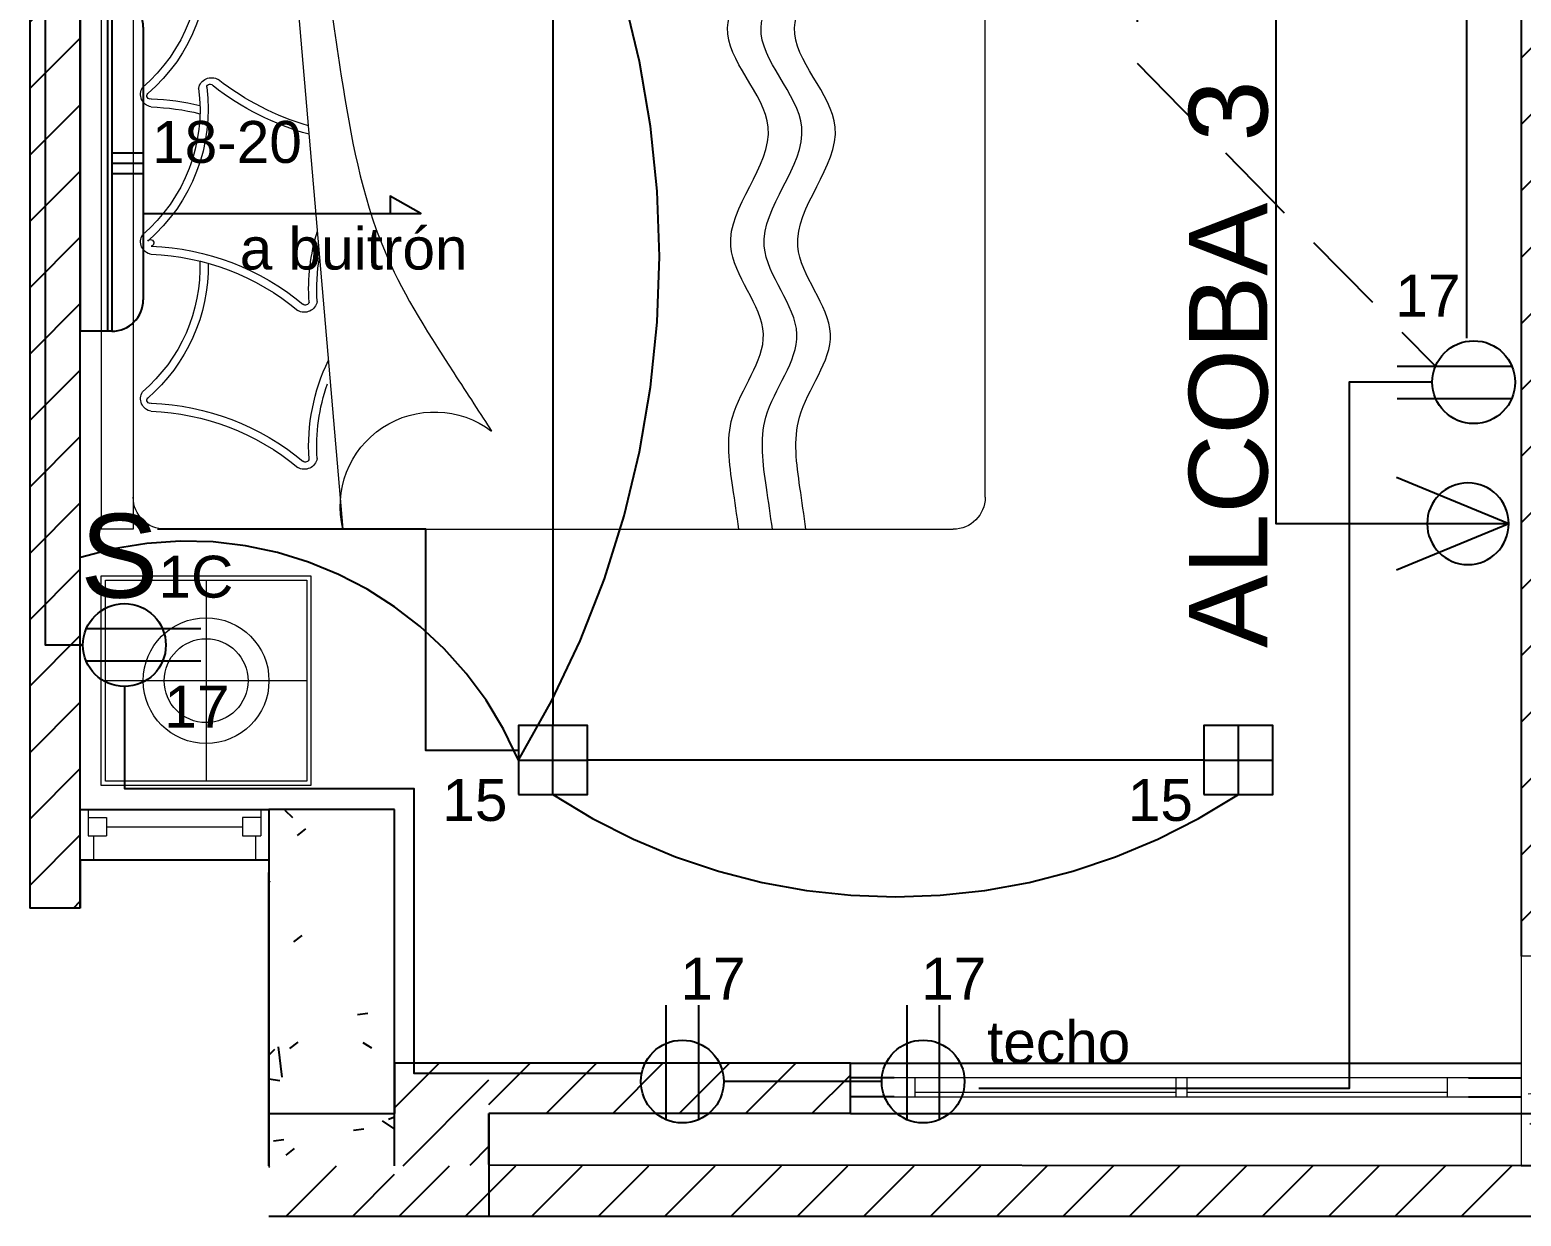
# Model space of a CAD drawing. Header units: inches. Extents: x 131 to 82119, y 71 to 16923.
# Drawn here: x 375.052 to 378.609, y 117.818 to 120.647 of the extents above; entities that cross this region are included whole.
import ezdxf
from ezdxf.enums import TextEntityAlignment as Align

# ---------------------------------------------------------------- set-up
doc = ezdxf.new("R2010")
doc.units = ezdxf.units.IN
doc.header["$MEASUREMENT"] = 0
for name, pattern in [('Dash', [0.006, 0.003, -0.003]), ('HIDDEN', [9.525, 6.35, -3.175]), ('PISO', [0.3, 0.2, -0.1])]:
    doc.linetypes.add(name, pattern=pattern)
for name, color, linetype, lineweight in [('A-GLAZ-____-MCUT', 151, 'Continuous', 18), ('A-GLAZ-____-OTLN', 151, 'Continuous', 18), ('DUCTO-PARED O TECHO', 7, 'Continuous', 25), ('DUCTO-PISO', 7, 'PISO', 25), ('I-FURN-____-OTLN', 30, 'Continuous', 18), ('RED-TELEVISION', 84, 'TELEVISION', 25), ('RED-TELEVISIÓN', 84, 'TELEVISION', 25), ('S-COLS-____-MCUT', 52, 'Continuous', 18), ('S-COLS-____-OTLN', 52, 'Continuous', 18), ('SIMBOLOGIA', 150, 'Continuous', 25), ('SIMBOLOGÍA', 150, 'Continuous', 25)]:
    doc.layers.add(name, color=color, linetype=linetype, lineweight=lineweight)
for name, color, linetype in [('Arquitectonico', 253, 'Continuous'), ('INTERRUPTORES', 6, 'Continuous'), ('LAMPARAS', 20, 'Continuous'), ('Retorno', 5, 'HIDDEN')]:
    doc.layers.add(name, color=color, linetype=linetype)
doc.styles.add('Arial_2', font='arial.ttf', dxfattribs={"height": 0.089295})
doc.styles.get("Standard").update_dxf_attribs({"font": 'arial.ttf'})
doc.linetypes.add('TELEVISION', pattern='A,0.32,-0.13,["TV",Standard,S=0.065,R=0,X=-0.065,Y=-0.0325],-0.13', length=0.58)
pattern_1 = [(45, (392.16384, 133.34242), (-0.07919596, 0.07919596), [])]

# ---------------------------------------------------------------- blocks, each defined once
blk = doc.blocks.new('M_Concrete-Rectangular-Column - Columna Concreto 0_35 x 0_50-V12-ARQ-P2')
at = {"layer": 'S-COLS-____-OTLN'}
h = blk.add_hatch(dxfattribs=at)
h.set_pattern_fill('FP_21', style=0, pattern_type=2)
h.set_pattern_definition([(50, (13.379, 15.154), (0.546432, -0.047308), [0.057, -0.629]), (355, (13.379, 15.154), (-0.105429, 0.57337), [0.046, -0.503]), (100.451, (13.425, 15.15), (0.440955, 0.525708), [0.049, -0.534]), (46.184, (13.379, 15.307), (0.813123, -0.12606), [0.086, -0.943]), (96.636, (13.447, 15.296), (0.711995, 0.742252), [0.073, -0.801]), (351.184, (13.379, 15.307), (0.71223, 0.742616), [0.069, -0.754]), (21, (13.456, 15.269), (0.454985, -0.306292), [0.057, -0.629]), (326, (13.456, 15.269), (0.185766, 0.552594), [0.046, -0.503]), (71.451, (13.494, 15.243), (0.640536, 0.246016), [0.049, -0.534]), (37.5, (13.379, 15.154), (0.009206, 0.2541166), [0.025, -0.472, 0.025, -0.485, -0.505]), (37.5, (13.379, 15.154), (0.009206, 0.2541166), [-1.007, 0.025, -0.48]), (7.5, (13.379, 15.154), (0.2004608, 0.3007382), [0.025, -0.266, 0.025, -0.46, -0.192]), (7.5, (13.379, 15.154), (0.2004608, 0.3007382), [-0.776, 0.025, -0.167]), (327.5, (13.209, 15.154), (0.406483, -0.0170776), [0.025, -0.165, 0.025, -0.569, -0.789]), (327.5, (13.209, 15.154), (0.406483, -0.0170776), [-0.785, 0.025, -0.764]), (317.5, (13.133, 15.154), (0.4439987, 0.076008), [0.025, -0.223, 0.025, -0.37, -0.56]), (317.5, (13.133, 15.154), (0.4439987, 0.076008), [-0.642, 0.025, -0.535])])
h.paths.add_polyline_path([(-0.175, -0.25), (0.175, -0.25), (0.175, 0.25), (-0.175, 0.25), (-0.175, -0.13)], flags=0)
at = {"layer": 'S-COLS-____-MCUT'}
for p, q in [((-0.055, 0.25), (-0.175, 0.25)), ((-0.175, 0.25), (-0.175, -0.25)), ((0.175, -0.25), (0.175, -0.13)), ((-0.175, -0.25), (0.175, -0.25))]:
    blk.add_line(p, q, dxfattribs=at)
blk = doc.blocks.new('M_Fixed - 0_45 X 2_60-1888757-ARQ-P2')
at = {"layer": 'A-GLAZ-____-MCUT'}
for p, q in [((-0.225, 0.073), (-0.206, 0.073)), ((-0.206, 0.073), (-0.206, 0.01)), ((0.206, 0.073), (0.206, 0.01)), ((0.2239, 0.073), (0.206, 0.073)), ((-0.206, 0.054), (-0.162, 0.054)), ((-0.162, 0.054), (-0.162, 0.01)), ((0.162, 0.054), (0.162, 0.01)), ((0.206, 0.054), (0.162, 0.054)), ((-0.206, 0.01), (-0.162, 0.01)), ((-0.193, 0.01), (-0.193, -0.047)), ((-0.162, 0.032), (0.162, 0.032)), ((0.162, 0.01), (0.206, 0.01)), ((0.193, 0.01), (0.193, -0.047)), ((-0.225, -0.047), (-0.193, -0.047)), ((0.225, -0.047), (0.193, -0.047))]:
    blk.add_line(p, q, dxfattribs=at)
blk = doc.blocks.new('CAMA DE 1.57')
at = {"layer": 'I-FURN-____-OTLN'}
for p, q in [((3303.355, 1491.157), (3304.955, 1491.157)), ((3303.355, 1491.0808), (3303.355, 1491.157)), ((3304.955, 1491.0808), (3304.955, 1491.157)), ((3303.355, 1491.0808), (3304.955, 1491.0808)), ((3303.355, 1489.125), (3303.355, 1491.0046)), ((3304.955, 1491.0046), (3304.955, 1489.125)), ((3303.355, 1490.7179), (3304.955, 1490.5805)), ((3304.8788, 1489.0488), (3303.4312, 1489.0488))]:
    blk.add_line(p, q, dxfattribs=at)
for centre, radius, start, end in [((3303.4312, 1491.0046), 0.0762, 90, 180), ((3303.6023, 1491.3156), 0.3941, 262.6044, 319.3399), ((3303.9174, 1491.0323), 0.031, 11.394, 121.243), ((3303.9538, 1491.3156), 0.3941, 262.6044, 319.3399), ((3303.9212, 1491.0405), 0.0077, 338.8175, 132.6422), ((3304.2689, 1491.0323), 0.031, 11.394, 121.243), ((3304.3283, 1491.3156), 0.3941, 268.1336, 319.3399), ((3304.6433, 1491.0323), 0.031, 11.394, 121.243), ((3304.6471, 1491.0405), 0.0077, 338.8175, 132.6422), ((3304.8788, 1491.0046), 0.0762, 0, 90), ((3303.6023, 1491.3156), 0.4135, 262.6044, 319.3399), ((3303.9538, 1491.3156), 0.4135, 262.6044, 319.3399), ((3304.5269, 1491.0593), 0.5989, 182.0664, 193.2946), ((3304.5269, 1491.0593), 0.5796, 182.0664, 193.7465), ((3304.2721, 1491.0396), 0.00801, 125.2131, 346.2466), ((3304.8784, 1491.0593), 0.5989, 182.0664, 219.7959), ((3304.8784, 1491.0593), 0.5796, 182.0664, 219.7959), ((3304.3283, 1491.3156), 0.4135, 268.9318, 319.3399), ((3305.2529, 1491.0593), 0.5989, 182.0664, 219.7959), ((3305.2529, 1491.0593), 0.5796, 182.0664, 219.7959), ((3303.5574, 1490.8943), 0.031, 100.7013, 211.609), ((3303.5498, 1490.8974), 0.00818, 94.4896, 244.4234), ((3303.9089, 1490.8943), 0.031, 100.7013, 211.609), ((3303.9013, 1490.8974), 0.00818, 94.4896, 244.4234), ((3303.0313, 1490.4869), 0.6346, 19.0613, 38.0554), ((3303.0313, 1490.4869), 0.6539, 18.3093, 38.0554), ((3303.3828, 1490.4869), 0.6346, 16.1216, 38.0554), ((3303.3828, 1490.4869), 0.6539, 15.4709, 38.0554), ((3304.3829, 1490.1943), 0.4681, 86.296, 107.2201), ((3304.4064, 1490.6727), 0.031, 280.1867, 30.4684), ((3304.4113, 1490.6703), 0.009, 282.0448, 39.1961), ((3304.7573, 1490.1943), 0.4681, 86.296, 116.0094), ((3304.7809, 1490.6727), 0.031, 280.1867, 30.4684), ((3304.7857, 1490.6703), 0.009, 282.0448, 39.1961), ((3304.3829, 1490.1943), 0.4488, 86.296, 100.0081), ((3304.7573, 1490.1943), 0.4488, 86.296, 109.3668), ((3304.9006, 1490.3618), 0.2254, 76.0392, 217.0757), ((3303.4312, 1489.125), 0.0762, 180, 270), ((3304.8788, 1489.125), 0.0762, 270, 0)]:
    blk.add_arc(centre, radius, start, end, dxfattribs=at)
for points, knots in [([(3303.355, 1490.6546), (3303.5285, 1490.6332), (3303.8463, 1490.5934), (3304.2603, 1490.5181), (3304.4711, 1490.3883), (3304.5819, 1490.3163), (3304.5819, 1490.3163), (3304.5819, 1490.3163), (3304.5819, 1490.3163), (3304.6319, 1490.2838), (3304.6819, 1490.2512), (3304.7208, 1490.2259)], [70.755132, 70.755132, 70.755132, 70.755132, 597.255165, 1033.739417, 1347.215247, 1347.215247, 1347.215247, 1347.215249, 1347.215249, 1347.215249, 1488.711878, 1488.711878, 1488.711878, 1488.711878]), ([(3304.955, 1489.6361), (3304.9217, 1489.6409), (3304.8884, 1489.6458), (3304.855, 1489.6506), (3304.7984, 1489.6588), (3304.6703, 1489.6775), (3304.4865, 1489.5149), (3304.2577, 1489.7424), (3304.0069, 1489.4664), (3303.7693, 1489.7462), (3303.5598, 1489.5152), (3303.4228, 1489.6058), (3303.355, 1489.6506)], [-0.098553, -0.098553, -0.098553, -0.098553, 0, 0, 0, 0.167365, 0.378819, 0.602552, 0.899917, 1.156055, 1.376976, 1.593118, 1.593118, 1.593118, 1.593118]), ([(3304.955, 1489.5561), (3304.9217, 1489.5609), (3304.8884, 1489.5658), (3304.855, 1489.5706), (3304.7984, 1489.5788), (3304.6703, 1489.5975), (3304.4865, 1489.4349), (3304.2577, 1489.6624), (3304.0069, 1489.3864), (3303.7693, 1489.6662), (3303.5598, 1489.4352), (3303.4228, 1489.5258), (3303.355, 1489.5706)], [-0.098553, -0.098553, -0.098553, -0.098553, 0, 0, 0, 0.167365, 0.378819, 0.602552, 0.899917, 1.156055, 1.376976, 1.593118, 1.593118, 1.593118, 1.593118]), ([(3304.955, 1489.4762), (3304.9217, 1489.481), (3304.8884, 1489.4858), (3304.855, 1489.4906), (3304.855, 1489.4906), (3304.855, 1489.4906), (3304.855, 1489.4906), (3304.7984, 1489.4988), (3304.6703, 1489.5175), (3304.4865, 1489.3549), (3304.2577, 1489.5824), (3304.0069, 1489.3064), (3303.7693, 1489.5862), (3303.5598, 1489.3552), (3303.4228, 1489.4458), (3303.355, 1489.4906)], [-0.098412, -0.098412, -0.098412, -0.098412, 0, 0, 0, 0, 0, 0, 0.167365, 0.378819, 0.602552, 0.899917, 1.156055, 1.376976, 1.593118, 1.593118, 1.593118, 1.593118])]:
    blk.add_open_spline(points, degree=3, knots=knots, dxfattribs=at)
blk = doc.blocks.new('MESA DE NOCHE')
at = {"layer": 'I-FURN-____-OTLN'}
for p, q in [((3304.8362, 1490.6446), (3305.3362, 1490.6446)), ((3304.8362, 1490.1446), (3304.8362, 1490.6446)), ((3304.8362, 1490.5684), (3304.8362, 1490.6446)), ((3304.8462, 1490.6346), (3305.3262, 1490.6346)), ((3304.8462, 1490.1546), (3304.8462, 1490.6346)), ((3305.0862, 1490.1546), (3305.0862, 1490.6346)), ((3305.3262, 1490.6346), (3305.3262, 1490.1546)), ((3305.3362, 1490.6446), (3305.3362, 1490.1446)), ((3305.3262, 1490.3946), (3304.8462, 1490.3946)), ((3305.3362, 1490.1446), (3304.8362, 1490.1446)), ((3305.3262, 1490.1546), (3304.8462, 1490.1546))]:
    blk.add_line(p, q, dxfattribs=at)
for radius in [0.15, 0.1]:
    blk.add_circle((3305.0862, 1490.3946), radius, dxfattribs=at)
blk = doc.blocks.new('Ventana Tipo A - 1_37 x 2_30-1929752-ARQ-P2')
at = {"layer": 'A-GLAZ-____-MCUT'}
for p, q in [((-0.3088, 0.035), (-0.3588, 0.035)), ((-0.3088, -0.01), (-0.3088, 0.035)), ((0.9612, -0.01), (0.9612, 0.035)), ((1.0112, 0.035), (0.9612, 0.035)), ((-0.3588, -0.01), (-0.3088, -0.01)), ((0.9612, -0.01), (1.0112, -0.01))]:
    blk.add_line(p, q, dxfattribs=at)
at = {"layer": 'A-GLAZ-____-OTLN'}
for p, q in [((0.9612, 0.035), (-0.3088, 0.035)), ((-0.3088, 0), (-0.3088, 0.015)), ((0.3132, 0), (-0.3088, 0)), ((0.9612, 0), (0.3392, 0)), ((-0.3088, -0.01), (0.9612, -0.01))]:
    blk.add_line(p, q, dxfattribs=at)
at = {"layer": 'A-GLAZ-____-OTLN', "linetype": 'Dash'}
for p, q in [((0.3132, 0.035), (0.3132, -0.01)), ((0.3392, 0.035), (0.3392, -0.01))]:
    blk.add_line(p, q, dxfattribs=at)
blk = doc.blocks.new('TOMA')
at = {"layer": 'SIMBOLOGIA'}
for p, q in [((-0.0301, 0.2165), (-0.0301, 0.0062)), ((0.0294, 0.2165), (0.0294, 0.1463)), ((0.0294, 0.1463), (0.0294, 0.0059))]:
    blk.add_line(p, q, dxfattribs=at)
blk.add_circle((0, 0.0761), 0.0761, dxfattribs=at)
blk = doc.blocks.new('TV')
at = {"layer": 'RED-TELEVISION', "linetype": 'Continuous'}
for q in [(-0.2063, 0.0852), (-0.2103, 0), (-0.2063, -0.0852)]:
    blk.add_line((0, 0), q, dxfattribs=at)
blk.add_circle((-0.075, 0), 0.075, dxfattribs=at)
blk = doc.blocks.new('MINISPLIT')
at = {"layer": 'SIMBOLOGÍA'}
for p, q in [((-0.325, 0.15), (0.325, 0.15)), ((-0.025, 0.15), (-0.025, 0.075)), ((0, 0.15), (0, 0.075)), ((0.025, 0.15), (0.025, 0.075)), ((-0.4, 0.075), (-0.4, 0)), ((-0.4, 0.075), (0.4, 0.075)), ((0.4, 0.075), (0.4, 0)), ((-0.4, 0.065), (0.4, 0.065)), ((-0.4, 0), (0.4, 0))]:
    blk.add_line(p, q, dxfattribs=at)
for centre, start, end in [((-0.325, 0.075), 90, 180), ((0.325, 0.075), 0, 90)]:
    blk.add_arc(centre, 0.075, start, end, dxfattribs=at)

msp = doc.modelspace()

# ---------------------------------------------------------------- hatches: boundary and pattern name
at = {"layer": 'Arquitectonico'}
h = msp.add_hatch(dxfattribs=at)
h.set_pattern_fill('FP_1', color=256, angle=360, style=0, pattern_type=2)
h.set_pattern_definition(pattern_1)
h.paths.add_polyline_path([(375.1728, 118.5529), (375.1729, 121.9824), (375.0529, 121.9824), (375.0528, 118.5529)])
h = msp.add_hatch(dxfattribs=at)
h.set_pattern_fill('FP_1', color=256, angle=360, style=0, pattern_type=2)
h.set_pattern_definition(pattern_1)
h.paths.add_polyline_path([(378.6094, 118.4379), (378.7294, 118.4379), (378.7294, 120.6825), (378.6094, 120.6825), (378.6094, 118.7998)])
h = msp.add_hatch(dxfattribs=at)
h.set_pattern_fill('FP_2', color=256, angle=360, style=0, pattern_type=2)
h.set_pattern_definition([(50, (392.16384, 133.3424), (0.546432, -0.047308), [0.057, -0.629]), (355, (392.16384, 133.3424), (-0.105429, 0.57337), [0.046, -0.503]), (100.451, (392.20984, 133.3384), (0.440955, 0.525708), [0.049, -0.534]), (46.184, (392.16384, 133.4944), (0.813123, -0.12606), [0.086, -0.943]), (96.636, (392.23184, 133.4844), (0.711995, 0.742252), [0.073, -0.801]), (351.184, (392.1638, 133.4944), (0.71223, 0.742616), [0.069, -0.754]), (21, (392.23984, 133.4564), (0.454985, -0.306292), [0.057, -0.629]), (326, (392.23984, 133.4564), (0.185766, 0.552594), [0.046, -0.503]), (71.451, (392.27784, 133.4314), (0.640536, 0.246016), [0.049, -0.534]), (37.5, (392.16384, 133.34242), (0.009206, 0.2541166), [0.025, -0.472, 0.025, -0.485, -0.505]), (37.5, (392.16384, 133.34242), (0.009206, 0.2541166), [-1.007, 0.025, -0.48]), (7.5, (392.16384, 133.34242), (0.2004608, 0.3007382), [0.025, -0.266, 0.025, -0.46, -0.192]), (7.5, (392.16384, 133.34242), (0.2004608, 0.3007382), [-0.776, 0.025, -0.167]), (327.5, (391.99384, 133.34242), (0.406483, -0.0170776), [0.025, -0.165, 0.025, -0.569, -0.789]), (327.5, (391.99384, 133.34242), (0.406483, -0.0170776), [-0.785, 0.025, -0.764]), (317.5, (391.91784, 133.3424), (0.4439987, 0.076008), [0.025, -0.223, 0.025, -0.37, -0.56]), (317.5, (391.91784, 133.3424), (0.4439987, 0.076008), [-0.642, 0.025, -0.535])])
h.paths.add_polyline_path([(375.9224, 117.9379), (375.9224, 118.7879), (375.6224, 118.7879), (375.6224, 117.9379)], flags=0)
h = msp.add_hatch(dxfattribs=at)
h.set_pattern_fill('FP_1', color=256, angle=360, style=0, pattern_type=2)
h.set_pattern_definition([(45, (392.16384, 133.36742), (-0.07919596, 0.07919596), [])])
h.paths.add_polyline_path([(375.9224, 117.9379), (375.6224, 117.9375), (375.6224, 117.9375), (375.6224, 117.8179), (375.9224, 117.8192), (375.9224, 118.1842), (376.1474, 118.1829), (376.1474, 117.9404)])
h = msp.add_hatch(dxfattribs=at)
h.set_pattern_fill('FP_1', color=256, angle=360, style=0, pattern_type=2)
h.set_pattern_definition([(45, (392.16384, 133.46742), (-0.07919596, 0.07919596), [])])
h.paths.add_polyline_path([(377.0094, 118.0629), (377.0094, 118.1829), (376.1474, 118.1829), (376.1474, 118.0629)])
h = msp.add_hatch(dxfattribs=at)
h.set_pattern_fill('FP_1', color=256, angle=360, style=0, pattern_type=2)
h.set_pattern_definition([(45, (392.12971, 133.22242), (-0.07919596, 0.07919596), [])])
h.paths.add_polyline_path([(378.6094, 117.8179), (378.6094, 117.9379), (375.9224, 117.9379), (375.9224, 117.8179)])

# ---------------------------------------------------------------- linework, layer by layer
for p, q in [((375.0524, 121.9824), (375.0524, 118.5529)), ((375.1728, 118.7879), (375.1728, 121.9824)), ((378.6094, 120.6825), (378.6094, 118.4379)), ((375.1724, 118.6679), (375.1724, 118.7879)), ((375.1724, 118.7879), (375.1728, 118.7879)), ((375.1728, 118.7879), (375.6224, 118.7879)), ((375.9224, 118.7879), (375.6224, 118.7879)), ((375.6224, 118.7879), (375.6224, 117.9379)), ((375.6224, 118.7879), (375.6224, 117.9379)), ((375.9224, 117.9379), (375.9224, 118.7879)), ((375.1728, 118.6679), (375.1724, 118.6679)), ((375.1724, 118.6679), (375.1724, 118.5529)), ((375.1728, 118.5529), (375.1728, 118.6679)), ((375.1728, 118.6679), (375.6224, 118.6679)), ((375.6224, 117.9379), (375.6224, 118.6379)), ((375.1728, 118.5529), (375.0524, 118.5529)), ((377.0094, 118.1829), (375.9224, 118.1829)), ((375.9224, 118.1829), (375.9224, 118.0629)), ((377.0094, 118.0629), (377.0094, 118.1829)), ((377.0094, 118.1829), (378.6094, 118.1829)), ((377.1138, 118.1479), (377.0094, 118.1479)), ((378.4838, 118.1479), (378.6094, 118.1479)), ((377.1138, 118.1029), (377.0094, 118.1029)), ((378.4838, 118.1029), (378.6094, 118.1029)), ((375.6224, 118.0629), (375.9224, 118.0629)), ((375.9224, 117.9404), (375.9224, 118.0629)), ((375.9224, 117.9379), (375.9224, 118.0629)), ((377.0094, 118.0629), (376.1474, 118.0629)), ((376.1476, 117.8179), (376.1474, 118.0629)), ((376.1476, 117.8179), (376.1476, 118.0629)), ((377.0094, 118.0629), (378.6457, 118.0629)), ((376.1474, 117.9404), (379.7245, 117.9379)), ((375.6224, 117.8179), (379.4022, 117.8179))]:
    msp.add_line(p, q, dxfattribs=at)
at = {"layer": 'DUCTO-PARED O TECHO'}
msp.add_line((377.0842, 118.139), (376.7075, 118.139), dxfattribs=at)
for points in [[(375.1792, 119.18), (375.0895, 119.18), (375.0895, 121.3993), (375.1728, 121.3993)], [(376.2999, 121.3071), (376.2999, 118.9881)], [(375.3244, 120.2093), (375.9852, 120.2093), (375.9122, 120.2507), (375.9122, 120.2093)], [(378.3974, 119.8069), (378.1994, 119.8069), (378.1994, 118.1221), (377.3156, 118.1221)], [(375.3569, 119.4573), (375.9959, 119.4573), (375.9959, 118.9293), (376.2178, 118.9293)], [(375.278, 119.0812), (375.278, 118.8379), (375.9679, 118.8379), (375.9679, 118.1588), (376.5118, 118.1588)], [(377.8526, 118.9057), (376.3823, 118.9057)]]:
    msp.add_lwpolyline(points, dxfattribs=at)
msp.add_lwpolyline([(379.9319, 120.5652), (379.9319, 120.7677), (379.5283, 120.7677, 1), (379.3997, 120.7677), (378.479, 120.7677), (378.479, 119.912)], format="xyb", dxfattribs=at)
at = {"layer": 'DUCTO-PISO'}
msp.add_lwpolyline([(377.6935, 124.1664), (377.6935, 120.5675), (378.405, 119.845)], dxfattribs=at)
at = {"layer": 'LAMPARAS'}
for p, q in [((376.3823, 118.9881), (376.2176, 118.9881)), ((376.2176, 118.9881), (376.2176, 118.8234)), ((376.2999, 118.8234), (376.2999, 118.9881)), ((378.0173, 118.9881), (377.8526, 118.9881)), ((377.8526, 118.9881), (377.8526, 118.8234)), ((377.935, 118.8234), (377.935, 118.9881)), ((376.2176, 118.9057), (376.3823, 118.9057)), ((377.8526, 118.9057), (378.0173, 118.9057)), ((376.2176, 118.8234), (376.3823, 118.8234)), ((377.8526, 118.8234), (378.0173, 118.8234))]:
    msp.add_line(p, q, dxfattribs=at)
for points in [[(376.2176, 118.8234), (376.3823, 118.8234), (376.3823, 118.9881), (376.2176, 118.9881)], [(377.8526, 118.8234), (378.0173, 118.8234), (378.0173, 118.9881), (377.8526, 118.9881)]]:
    msp.add_lwpolyline(points, close=True, dxfattribs=at)
at = {"layer": 'RED-TELEVISIÓN'}
msp.add_lwpolyline([(378.3069, 119.4694), (378.0249, 119.4694), (378.0249, 130.6539), (378.7406, 130.6539)], dxfattribs=at)
at = {"layer": 'Retorno'}
for centre, radius, start, end in [((374.2445, 120.1064), 2.3097, 328.6784, 31.3216), ((375.4283, 118.5703), 0.8576, 23.0256, 107.3294), ((377.1174, 120.0735), 1.4937, 236.817, 303.183)]:
    msp.add_arc(centre, radius, start, end, dxfattribs=at)

# ---------------------------------------------------------------- block references
at = {"layer": 'Arquitectonico', "xscale": -1, "rotation": 90}
msp.add_blockref('CAMA DE 1.57', (1866.3798, 3424.4112), dxfattribs=at)
at = {"layer": 'Arquitectonico'}
for name, p, rotation in [('MESA DE NOCHE', (1865.8674, -3185.9911), 90), ('M_Concrete-Rectangular-Column - Columna Concreto 0_35 x 0_50-V12-ARQ-P2', (378.7844, 118.1879), 8.537735813293003e-07)]:
    msp.add_blockref(name, p, dxfattribs=dict(at, rotation=rotation))
for name, p in [('M_Fixed - 0_45 X 2_60-1888757-ARQ-P2', (375.3974, 118.7149)), ('Ventana Tipo A - 1_37 x 2_30-1929752-ARQ-P2', (377.4726, 118.1129))]:
    msp.add_blockref(name, p, dxfattribs=at)
at = {"layer": 'RED-TELEVISIÓN', "xscale": -1.29829461337991, "yscale": 1.298294613379902, "zscale": 1.298294613379902, "rotation": 180}
msp.add_blockref('TV', (378.5799, 119.4694), dxfattribs=at)
at = {"layer": 'SIMBOLOGIA', "rotation": 269.9999999999999}
msp.add_blockref('MINISPLIT', (375.1728, 120.3286), dxfattribs=at)
at = {"layer": 'SIMBOLOGIA', "xscale": 1.29829461337991, "yscale": 1.29829461337991, "zscale": 1.29829461337991}
for p, rotation in [((378.595, 119.8069), 90), ((375.1792, 119.18), 270)]:
    msp.add_blockref('TOMA', p, dxfattribs=dict(at, rotation=rotation))
for p in [(376.6087, 118.0402), (377.183, 118.0402)]:
    msp.add_blockref('TOMA', p, dxfattribs=at)

# ---------------------------------------------------------------- texts
for s, p in [('18-20', (375.5226, 120.33)), ('a buitrón', (375.8247, 120.0757)), ('17', (378.387, 119.9632)), ('17', (375.4509, 118.9833)), ('15', (376.1139, 118.7606)), ('15', (377.7489, 118.7606)), ('17', (376.6818, 118.3344)), ('17', (377.2561, 118.3344)), ('techo', (377.5063, 118.1833))]:
    msp.add_text(s, height=0.1).set_placement(p, align=Align.CENTER)
at = {"layer": 'Arquitectonico', "insert": (377.8168, 119.1729), "char_height": 0.1875, "width": 1.635442, "attachment_point": 1, "rotation": 90, "style": 'Arial_2'}
msp.add_mtext('ALCOBA  3', dxfattribs=at)
at = {"layer": 'INTERRUPTORES', "insert": (375.1728, 119.4931), "char_height": 0.2, "attachment_point": 1}
msp.add_mtext_dynamic_manual_height_columns('\\pt0.0082306;S{\\H0.5x;1C}', width=0.353086, gutter_width=12.5, heights=[0], dxfattribs=at)

doc.saveas('drawing.dxf')
